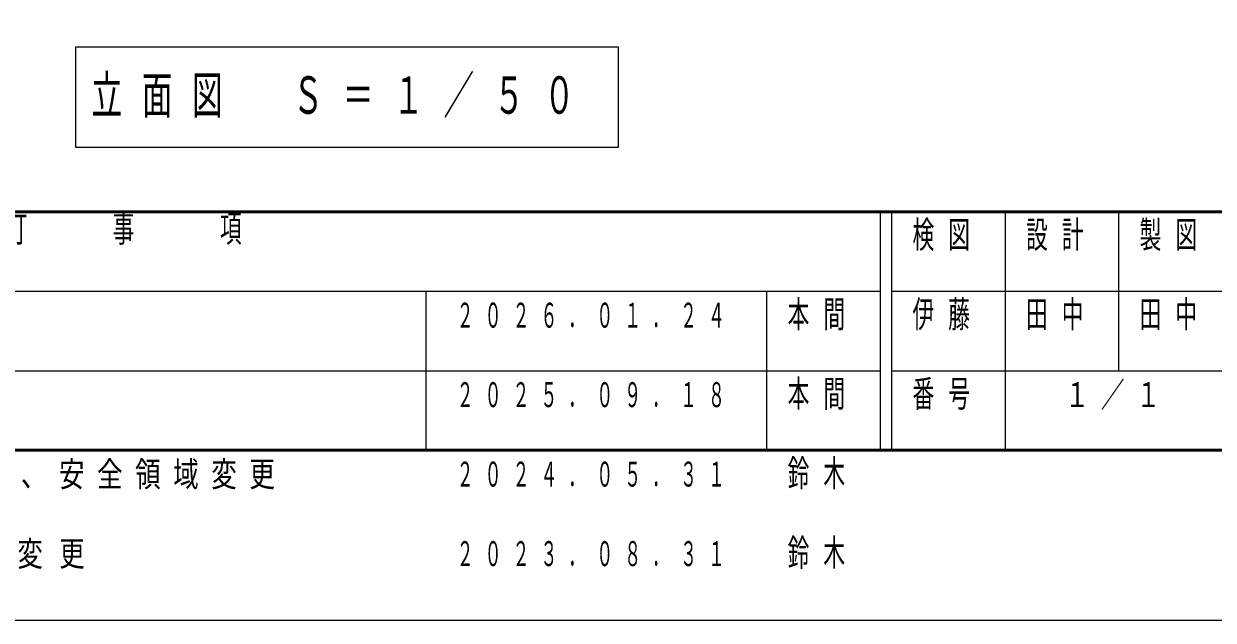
# Model space of a CAD drawing. Units: millimetres on the paper, scale 1:50. Extents: x -401 to 16, y -15 to 282.
# Drawn here: x -318.9 to -214.2, y -15 to 37.6 of the extents above; entities that cross this region are included whole.
import ezdxf

# ---------------------------------------------------------------- set-up
doc = ezdxf.new("R2010")
doc.units = ezdxf.units.MM
doc.layers.add('A3図枠', color=140, linetype='Continuous', lineweight=50)
doc.layers.add('線', color=7, linetype='Continuous', lineweight=25)
doc.layers.add('図面プロファイル', color=7, linetype='Continuous')
doc.styles.add('ＭＳ ゴシック', font='')
doc.styles.get('ＭＳ ゴシック').set_extended_font_data('MS Gothic')

msp = doc.modelspace()

# ---------------------------------------------------------------- linework, layer by layer
at = {"layer": 'A3図枠', "color": 7}
for p, q in [((-385, 21), (0, 21)), ((-385, 0), (0, 0))]:
    msp.add_line(p, q, dxfattribs=at)
at = {"layer": 'A3図枠', "color": 211, "lineweight": 13}
for p, q in [((-243.5, 21), (-243.5, 0)), ((-242.5, 21), (-242.5, 0)), ((-232.5, 21), (-232.5, 7)), ((-222.5, 21), (-222.5, 7)), ((-242.5, 7), (0, 7))]:
    msp.add_line(p, q, dxfattribs=at)
at = {"layer": 'A3図枠', "color": 7, "lineweight": 13}
for p, q in [((-385, 14), (-243.5, 14)), ((-283.5, 14), (-283.5, 0)), ((-253.5, 14), (-253.5, 0)), ((-242.5, 14), (-187.5, 14)), ((-385, 7), (-243.5, 7)), ((-232.5, 7), (-232.5, 0))]:
    msp.add_line(p, q, dxfattribs=at)
at = {"layer": '線', "lineweight": 13}
for p, q in [((-314.356, 35.491), (-314.356, 26.691)), ((-266.556, 35.491), (-314.356, 35.491)), ((-266.556, 26.691), (-266.556, 35.491)), ((-314.356, 26.691), (-266.556, 26.691))]:
    msp.add_line(p, q, dxfattribs=at)
at = {"layer": '線'}
msp.add_lwpolyline([(-401.498, -14.96), (16.498, -14.96), (16.498, 281.96), (-401.498, 281.96)], close=True, dxfattribs=at)

# ---------------------------------------------------------------- texts
at = {"layer": 'A3図枠', "color": 4, "char_height": 2.346, "attachment_point": 2, "style": 'ＭＳ ゴシック'}
for s, insert in [('\\T1.64;\\W0.6;改\u3000\u3000訂\u3000\u3000事\u3000\u3000項', (-314.25, 20.7)), ('\\T1.64;\\W0.6;検図', (-237.5, 20.167)), ('\\T1.64;\\W0.6;設計', (-227.5, 20.167)), ('\\T1.64;\\W0.6;製図', (-217.5, 20.167)), ('\\T1.64;\\W0.6;番号', (-237.5, 6.167))]:
    msp.add_mtext(s, dxfattribs=dict(at, insert=insert))
at = {"layer": '図面プロファイル', "attachment_point": 2, "style": 'ＭＳ ゴシック'}
for s, insert, char_height in [('\\T1.64;\\W0.6;伊藤', (-237.5, 13.167), 2.346), ('\\T1.64;\\W0.6;田中', (-227.5, 13.167), 2.346), ('\\T1.64;\\W0.6;田中', (-217.5, 13.167), 2.346), ('\\T1.49;\\W0.7;１／１', (-222.5, 6), 2.199), ('\\T1.49;\\W0.75;特記仕様変更\u3000２０１４→２０２４、安全領域変更', (-334.25, -1), 2.199), ('\\T1.64;\\W0.5;２０２４．０５．３１', (-268.5, -1), 2.199), ('\\T1.64;\\W0.6;鈴木', (-248.5, -0.833), 2.346), ('\\T1.64;\\W0.75;鋳物詳細部ボルト長さ変更', (-334.25, -8), 2.199), ('\\T1.64;\\W0.5;２０２３．０８．３１', (-268.5, -8), 2.199), ('\\T1.64;\\W0.6;鈴木', (-248.5, -7.833), 2.346)]:
    msp.add_mtext(s, dxfattribs=dict(at, insert=insert, char_height=char_height))
at = {"layer": '線', "style": 'ＭＳ ゴシック'}
for s, insert, char_height, attachment_point in [('\\T1.64;\\W0.6;立面図\u3000Ｓ＝１／５０', (-312.956, 31.091), 3.299, 4), ('\\T1.64;\\W0.5;２０２６．０１．２４', (-268.5, 13), 2.199, 2), ('\\T1.64;\\W0.6;本間', (-248.5, 13.167), 2.346, 2), ('\\T1.64;\\W0.6;本間', (-248.5, 6.167), 2.346, 2), ('\\T1.64;\\W0.5;２０２５．０９．１８', (-268.5, 6), 2.199, 2)]:
    msp.add_mtext(s, dxfattribs=dict(at, insert=insert, char_height=char_height, attachment_point=attachment_point))

doc.saveas('drawing.dxf')
